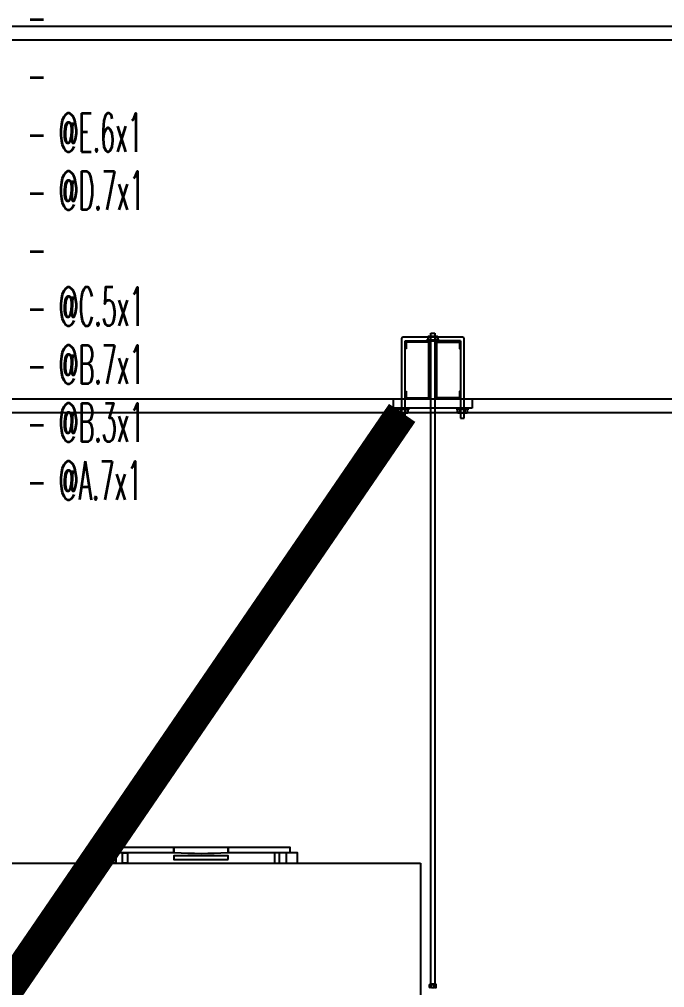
# Model space of a CAD drawing. Header units: millimetres. Extents: x -32710 to 654186, y -254124 to 420220.
# Drawn here: x 241130 to 242800, y 391238 to 393743 of the extents above; entities that cross this region are included whole.
import ezdxf
from ezdxf.enums import TextEntityAlignment as Align
from ezdxf.xclip import XClip

# ---------------------------------------------------------------- set-up
doc = ezdxf.new("R2010")
doc.units = ezdxf.units.MM
doc.header["$LTSCALE"] = 1000
for name, color, linetype in [('FFU', 145, 'Continuous'), ('M-TXT', 3, 'Continuous'), ('TPH12-SEC-@E$0$KABE1', 252, 'Continuous'), ('TPH12-SEC-@E$0$STEEL3', 252, 'Continuous'), ('YFSHI-02(E-LINE)$0$SH-LINE-10', 10, 'Continuous'), ('YFSHI-02(E-LINE)$0$SH-LINE-130', 130, 'Continuous')]:
    doc.layers.add(name, color=color, linetype=linetype)
doc.styles.add('aa-txt', font='simplex.shx', dxfattribs={"width": 0.7, "bigfont": 'chineset.shx'})

# ---------------------------------------------------------------- blocks, each defined once
blk = doc.blocks.new('TPH12-SEC-@E')
at = {"layer": 'TPH12-SEC-@E$0$KABE1'}
blk.add_line((47000, 393725), (273000, 393725), dxfattribs=at)
at = {"layer": 'TPH12-SEC-@E$0$STEEL3', "linetype": 'Continuous'}
for p, q in [((247250, 393689), (239550, 393689)), ((239550, 392761), (247250, 392761)), ((247250, 392725), (239550, 392725))]:
    blk.add_line(p, q, dxfattribs=at)
blk = doc.blocks.new('YFSHI-02(E-LINE)')
at = {"layer": 'YFSHI-02(E-LINE)$0$SH-LINE-10'}
for p, q in [((242276.5, 392920.5), (242123.5, 392920.5)), ((242276.5, 392920.5), (242123.5, 392920.5)), ((242187.3, 392921.8), (242187.3, 392914.3)), ((242187.3, 392921.8), (242187.3, 392914.3)), ((242187.3, 392921.8), (242187.3, 392914.3)), ((242187.3, 392921.8), (242187.3, 392914.3)), ((242211.7, 392923), (242188.3, 392923)), ((242211.7, 392923), (242188.3, 392923)), ((242211.7, 392923), (242188.3, 392923)), ((242211.7, 392923), (242188.3, 392923)), ((242190.7, 392922.7), (242188.3, 392922.7)), ((242190.7, 392922.7), (242188.3, 392922.7)), ((242190.7, 392922.7), (242188.3, 392922.7)), ((242190.7, 392922.7), (242188.3, 392922.7)), ((242193.2, 392921.8), (242193.2, 392914.3)), ((242193.2, 392921.8), (242193.2, 392914.3)), ((242193.2, 392921.8), (242193.2, 392914.3)), ((242193.2, 392921.8), (242193.2, 392914.3)), ((242195.2, 391247), (242195.2, 392931)), ((242195.2, 392931), (242204.8, 392931)), ((242195.2, 391247), (242195.2, 392931)), ((242195.2, 392931), (242204.8, 392931)), ((242203.5, 392922.7), (242196.5, 392922.7)), ((242203.5, 392922.7), (242196.5, 392922.7)), ((242203.5, 392922.7), (242196.5, 392922.7)), ((242203.5, 392922.7), (242196.5, 392922.7)), ((242204.8, 392931), (242204.8, 391247)), ((242204.8, 392931), (242204.8, 391247)), ((242206.8, 392921.8), (242206.8, 392914.3)), ((242206.8, 392921.8), (242206.8, 392914.3)), ((242206.8, 392921.8), (242206.8, 392914.3)), ((242206.8, 392921.8), (242206.8, 392914.3)), ((242209.3, 392922.7), (242211.7, 392922.7)), ((242209.3, 392922.7), (242211.7, 392922.7)), ((242209.3, 392922.7), (242211.7, 392922.7)), ((242209.3, 392922.7), (242211.7, 392922.7)), ((242212.7, 392921.8), (242212.7, 392914.3)), ((242212.7, 392921.8), (242212.7, 392914.3)), ((242212.7, 392921.8), (242212.7, 392914.3)), ((242212.7, 392921.8), (242212.7, 392914.3)), ((242118.5, 392915.5), (242118.5, 392711.3)), ((242118.5, 392915.5), (242118.5, 392711.3)), ((242128, 392711.3), (242128, 392911)), ((242128, 392911), (242272, 392911)), ((242128, 392711.3), (242128, 392911)), ((242128, 392911), (242272, 392911)), ((242216.5, 392913.1), (242183.5, 392913.1)), ((242183.5, 392911), (242183.5, 392913.1)), ((242216.5, 392913.1), (242183.5, 392913.1)), ((242183.5, 392911), (242183.5, 392913.1)), ((242216.5, 392911), (242183.5, 392911)), ((242216.5, 392911), (242183.5, 392911)), ((242190.7, 392913.4), (242188.3, 392913.4)), ((242190.7, 392913.4), (242188.3, 392913.4)), ((242190.7, 392913.4), (242188.3, 392913.4)), ((242190.7, 392913.4), (242188.3, 392913.4)), ((242211.7, 392913.1), (242188.3, 392913.1)), ((242211.7, 392913.1), (242188.3, 392913.1)), ((242203.5, 392913.4), (242196.5, 392913.4)), ((242203.5, 392913.4), (242196.5, 392913.4)), ((242203.5, 392913.4), (242196.5, 392913.4)), ((242203.5, 392913.4), (242196.5, 392913.4)), ((242209.3, 392913.4), (242211.7, 392913.4)), ((242209.3, 392913.4), (242211.7, 392913.4)), ((242209.3, 392913.4), (242211.7, 392913.4)), ((242209.3, 392913.4), (242211.7, 392913.4)), ((242216.5, 392911), (242216.5, 392913.1)), ((242216.5, 392911), (242216.5, 392913.1)), ((242272, 392911), (242272, 392711.3)), ((242272, 392911), (242272, 392711.3)), ((242281.5, 392737.3), (242281.5, 392915.5)), ((242281.5, 392737.3), (242281.5, 392915.5)), ((242098.2, 392761), (242301.8, 392761)), ((242098.2, 392737.3), (242098.2, 392761)), ((242098.2, 392761), (242301.8, 392761)), ((242098.2, 392737.3), (242098.2, 392761)), ((242301.8, 392761), (242301.8, 392737.3)), ((242301.8, 392761), (242301.8, 392737.3)), ((242301.8, 392737.3), (242098.2, 392737.3)), ((242301.8, 392737.3), (242098.2, 392737.3)), ((242106.7, 392737.3), (242139.8, 392737.3)), ((242106.7, 392737.3), (242106.7, 392735.2)), ((242106.7, 392737.3), (242139.8, 392737.3)), ((242106.7, 392737.3), (242106.7, 392735.2)), ((242106.7, 392735.2), (242139.8, 392735.2)), ((242106.7, 392735.2), (242139.8, 392735.2)), ((242110.6, 392726.5), (242110.6, 392734)), ((242110.6, 392726.5), (242110.6, 392734)), ((242110.6, 392726.5), (242110.6, 392734)), ((242110.6, 392726.5), (242110.6, 392734)), ((242111.5, 392735.2), (242135, 392735.2)), ((242111.5, 392735.2), (242135, 392735.2)), ((242111.5, 392725.3), (242135, 392725.3)), ((242111.5, 392725.3), (242135, 392725.3)), ((242111.5, 392725.3), (242135, 392725.3)), ((242111.5, 392725.3), (242135, 392725.3)), ((242114, 392734.9), (242111.6, 392734.9)), ((242114, 392734.9), (242111.6, 392734.9)), ((242114, 392734.9), (242111.6, 392734.9)), ((242114, 392734.9), (242111.6, 392734.9)), ((242114, 392725.7), (242111.6, 392725.7)), ((242114, 392725.7), (242111.6, 392725.7)), ((242114, 392725.7), (242111.6, 392725.7)), ((242114, 392725.7), (242111.6, 392725.7)), ((242116.4, 392726.5), (242116.4, 392734)), ((242116.4, 392726.5), (242116.4, 392734)), ((242116.4, 392726.5), (242116.4, 392734)), ((242116.4, 392726.5), (242116.4, 392734)), ((242119.7, 392734.9), (242126.8, 392734.9)), ((242119.7, 392734.9), (242126.8, 392734.9)), ((242119.7, 392734.9), (242126.8, 392734.9)), ((242119.7, 392734.9), (242126.8, 392734.9)), ((242119.7, 392725.7), (242126.8, 392725.7)), ((242119.7, 392725.7), (242126.8, 392725.7)), ((242119.7, 392725.7), (242126.8, 392725.7)), ((242119.7, 392725.7), (242126.8, 392725.7)), ((242130, 392726.5), (242130, 392734)), ((242130, 392726.5), (242130, 392734)), ((242130, 392726.5), (242130, 392734)), ((242130, 392726.5), (242130, 392734)), ((242132.5, 392734.9), (242134.9, 392734.9)), ((242132.5, 392734.9), (242134.9, 392734.9)), ((242132.5, 392734.9), (242134.9, 392734.9)), ((242132.5, 392734.9), (242134.9, 392734.9)), ((242132.5, 392725.7), (242134.9, 392725.7)), ((242132.5, 392725.7), (242134.9, 392725.7)), ((242132.5, 392725.7), (242134.9, 392725.7)), ((242132.5, 392725.7), (242134.9, 392725.7)), ((242135.9, 392726.5), (242135.9, 392734)), ((242135.9, 392726.5), (242135.9, 392734)), ((242135.9, 392726.5), (242135.9, 392734)), ((242135.9, 392726.5), (242135.9, 392734)), ((242139.8, 392737.3), (242139.8, 392735.2)), ((242139.8, 392737.3), (242139.8, 392735.2)), ((242260.2, 392737.3), (242293.3, 392737.3)), ((242260.2, 392737.3), (242260.2, 392735.2)), ((242260.2, 392737.3), (242293.3, 392737.3)), ((242260.2, 392737.3), (242260.2, 392735.2)), ((242260.2, 392735.2), (242293.3, 392735.2)), ((242260.2, 392735.2), (242293.3, 392735.2)), ((242264.1, 392726.5), (242264.1, 392734)), ((242264.1, 392726.5), (242264.1, 392734)), ((242264.1, 392726.5), (242264.1, 392734)), ((242264.1, 392726.5), (242264.1, 392734)), ((242265, 392735.2), (242288.5, 392735.2)), ((242265, 392735.2), (242288.5, 392735.2)), ((242265, 392725.3), (242288.5, 392725.3)), ((242265, 392725.3), (242288.5, 392725.3)), ((242265, 392725.3), (242288.5, 392725.3)), ((242265, 392725.3), (242288.5, 392725.3)), ((242267.5, 392734.9), (242265.1, 392734.9)), ((242267.5, 392734.9), (242265.1, 392734.9)), ((242267.5, 392734.9), (242265.1, 392734.9)), ((242267.5, 392734.9), (242265.1, 392734.9)), ((242267.5, 392725.7), (242265.1, 392725.7)), ((242267.5, 392725.7), (242265.1, 392725.7)), ((242267.5, 392725.7), (242265.1, 392725.7)), ((242267.5, 392725.7), (242265.1, 392725.7)), ((242270, 392726.5), (242270, 392734)), ((242270, 392726.5), (242270, 392734)), ((242270, 392726.5), (242270, 392734)), ((242270, 392726.5), (242270, 392734)), ((242273.2, 392734.9), (242280.3, 392734.9)), ((242273.2, 392734.9), (242280.3, 392734.9)), ((242273.2, 392734.9), (242280.3, 392734.9)), ((242273.2, 392734.9), (242280.3, 392734.9)), ((242273.2, 392725.7), (242280.3, 392725.7)), ((242273.2, 392725.7), (242280.3, 392725.7)), ((242273.2, 392725.7), (242280.3, 392725.7)), ((242273.2, 392725.7), (242280.3, 392725.7)), ((242281.5, 392711.3), (242281.5, 392737.3)), ((242281.5, 392711.3), (242281.5, 392737.3)), ((242283.6, 392726.5), (242283.6, 392734)), ((242283.6, 392726.5), (242283.6, 392734)), ((242283.6, 392726.5), (242283.6, 392734)), ((242283.6, 392726.5), (242283.6, 392734)), ((242286, 392734.9), (242288.4, 392734.9)), ((242286, 392734.9), (242288.4, 392734.9)), ((242286, 392734.9), (242288.4, 392734.9)), ((242286, 392734.9), (242288.4, 392734.9)), ((242286, 392725.7), (242288.4, 392725.7)), ((242286, 392725.7), (242288.4, 392725.7)), ((242286, 392725.7), (242288.4, 392725.7)), ((242286, 392725.7), (242288.4, 392725.7)), ((242289.4, 392726.5), (242289.4, 392734)), ((242289.4, 392726.5), (242289.4, 392734)), ((242289.4, 392726.5), (242289.4, 392734)), ((242289.4, 392726.5), (242289.4, 392734)), ((242293.3, 392737.3), (242293.3, 392735.2)), ((242293.3, 392737.3), (242293.3, 392735.2)), ((242118.5, 392711.3), (242128, 392711.3)), ((242118.5, 392711.3), (242128, 392711.3)), ((242272, 392711.3), (242281.5, 392711.3)), ((242272, 392711.3), (242281.5, 392711.3)), ((242191.5, 391239.3), (242191.5, 391246.1)), ((242191.5, 391239.3), (242191.5, 391246.1)), ((242191.5, 391239.3), (242191.5, 391246.1)), ((242191.5, 391239.3), (242191.5, 391246.1)), ((242192.1, 391247), (242207.9, 391247)), ((242192.1, 391247), (242207.9, 391247)), ((242192.1, 391247), (242207.9, 391247)), ((242192.1, 391247), (242207.9, 391247)), ((242194.5, 391246.7), (242192.2, 391246.7)), ((242194.5, 391246.7), (242192.2, 391246.7)), ((242194.5, 391246.7), (242192.2, 391246.7)), ((242194.5, 391246.7), (242192.2, 391246.7)), ((242194.5, 391238.7), (242192.2, 391238.7)), ((242194.5, 391238.7), (242192.2, 391238.7)), ((242194.5, 391238.7), (242192.2, 391238.7)), ((242194.5, 391238.7), (242192.2, 391238.7)), ((242204.8, 391247), (242195.2, 391247)), ((242204.8, 391247), (242195.2, 391247)), ((242196.2, 391239.3), (242196.2, 391246.1)), ((242196.2, 391239.3), (242196.2, 391246.1)), ((242196.2, 391239.3), (242196.2, 391246.1)), ((242196.2, 391239.3), (242196.2, 391246.1)), ((242198.5, 391246.7), (242201.5, 391246.7)), ((242198.5, 391246.7), (242201.5, 391246.7)), ((242198.5, 391238.7), (242201.5, 391238.7)), ((242198.5, 391238.7), (242201.5, 391238.7)), ((242198.5, 391238.7), (242201.5, 391238.7)), ((242198.5, 391238.7), (242201.5, 391238.7)), ((242203.8, 391239.3), (242203.8, 391246.1)), ((242203.8, 391239.3), (242203.8, 391246.1)), ((242203.8, 391239.3), (242203.8, 391246.1)), ((242203.8, 391239.3), (242203.8, 391246.1)), ((242205.5, 391246.7), (242207.8, 391246.7)), ((242205.5, 391246.7), (242207.8, 391246.7)), ((242205.5, 391246.7), (242207.8, 391246.7)), ((242205.5, 391246.7), (242207.8, 391246.7)), ((242205.5, 391238.7), (242207.8, 391238.7)), ((242205.5, 391238.7), (242207.8, 391238.7)), ((242205.5, 391238.7), (242207.8, 391238.7)), ((242205.5, 391238.7), (242207.8, 391238.7)), ((242208.5, 391239.3), (242208.5, 391246.1)), ((242208.5, 391239.3), (242208.5, 391246.1)), ((242208.5, 391239.3), (242208.5, 391246.1)), ((242208.5, 391239.3), (242208.5, 391246.1))]:
    blk.add_line(p, q, dxfattribs=at)
for centre, radius, start, end in [((242123.5, 392915.5), 5, 90, 180), ((242123.5, 392915.5), 5, 90, 180), ((242189.3, 392921.2), 2.1, 120.5681, 163.207), ((242189.3, 392921.2), 2.1, 120.5681, 163.207), ((242189.3, 392921.2), 2.1, 120.5681, 163.207), ((242189.3, 392921.2), 2.1, 120.5681, 163.207), ((242189.1, 392920.8), 2.02, 111.8965, 149.5654), ((242189.1, 392920.8), 2.02, 111.8965, 149.5654), ((242189.1, 392920.8), 2.02, 111.8965, 149.5654), ((242189.1, 392920.8), 2.02, 111.8965, 149.5654), ((242189.3, 392914.6), 8.18, 61.7885, 80.1123), ((242189.3, 392914.6), 8.18, 61.7885, 80.1123), ((242189.3, 392914.6), 8.18, 61.7885, 80.1123), ((242189.3, 392914.6), 8.18, 61.7885, 80.1123), ((242197.2, 392913.2), 9.43, 94.1532, 114.8761), ((242197.2, 392913.2), 9.43, 94.1532, 114.8761), ((242197.2, 392913.2), 9.43, 94.1532, 114.8761), ((242197.2, 392913.2), 9.43, 94.1532, 114.8761), ((242202.8, 392913.2), 9.43, 65.1239, 85.8468), ((242202.8, 392913.2), 9.43, 65.1239, 85.8468), ((242202.8, 392913.2), 9.43, 65.1239, 85.8468), ((242202.8, 392913.2), 9.43, 65.1239, 85.8468), ((242210.7, 392914.6), 8.18, 99.8877, 118.2115), ((242210.7, 392914.6), 8.18, 99.8877, 118.2115), ((242210.7, 392914.6), 8.18, 99.8877, 118.2115), ((242210.7, 392914.6), 8.18, 99.8877, 118.2115), ((242210.7, 392921.2), 2.1, 16.793, 59.4319), ((242210.7, 392921.2), 2.1, 16.793, 59.4319), ((242210.7, 392921.2), 2.1, 16.793, 59.4319), ((242210.7, 392921.2), 2.1, 16.793, 59.4319), ((242210.9, 392920.8), 2.02, 30.4346, 68.1035), ((242210.9, 392920.8), 2.02, 30.4346, 68.1035), ((242210.9, 392920.8), 2.02, 30.4346, 68.1035), ((242210.9, 392920.8), 2.02, 30.4346, 68.1035), ((242276.5, 392915.5), 5, 0, 90), ((242276.5, 392915.5), 5, 0, 90), ((242189.1, 392915.3), 2.02, 210.4346, 248.1035), ((242189.1, 392915.3), 2.02, 210.4346, 248.1035), ((242189.3, 392914.9), 2.1, 196.793, 239.4319), ((242189.3, 392914.9), 2.1, 196.793, 239.4319), ((242189.1, 392915.3), 2.02, 210.4346, 248.1035), ((242189.1, 392915.3), 2.02, 210.4346, 248.1035), ((242189.3, 392914.9), 2.1, 196.793, 239.4319), ((242189.3, 392914.9), 2.1, 196.793, 239.4319), ((242189.3, 392921.5), 8.18, 279.8877, 298.2115), ((242189.3, 392921.5), 8.18, 279.8877, 298.2115), ((242189.3, 392921.5), 8.18, 279.8877, 298.2115), ((242189.3, 392921.5), 8.18, 279.8877, 298.2115), ((242197.2, 392922.8), 9.43, 245.1239, 265.8468), ((242197.2, 392922.8), 9.43, 245.1239, 265.8468), ((242197.2, 392922.8), 9.43, 245.1239, 265.8468), ((242197.2, 392922.8), 9.43, 245.1239, 265.8468), ((242202.8, 392922.8), 9.43, 274.1532, 294.8761), ((242202.8, 392922.8), 9.43, 274.1532, 294.8761), ((242202.8, 392922.8), 9.43, 274.1532, 294.8761), ((242202.8, 392922.8), 9.43, 274.1532, 294.8761), ((242210.7, 392921.5), 8.18, 241.7885, 260.1123), ((242210.7, 392921.5), 8.18, 241.7885, 260.1123), ((242210.7, 392921.5), 8.18, 241.7885, 260.1123), ((242210.7, 392921.5), 8.18, 241.7885, 260.1123), ((242210.7, 392914.9), 2.1, 300.5681, 343.207), ((242210.9, 392915.3), 2.02, 291.8965, 329.5654), ((242210.9, 392915.3), 2.02, 291.8965, 329.5654), ((242210.7, 392914.9), 2.1, 300.5681, 343.207), ((242210.7, 392914.9), 2.1, 300.5681, 343.207), ((242210.9, 392915.3), 2.02, 291.8965, 329.5654), ((242210.9, 392915.3), 2.02, 291.8965, 329.5654), ((242210.7, 392914.9), 2.1, 300.5681, 343.207), ((242112.6, 392733.4), 2.1, 120.5681, 163.207), ((242112.6, 392733.4), 2.1, 120.5681, 163.207), ((242112.6, 392733.4), 2.1, 120.5681, 163.207), ((242112.6, 392733.4), 2.1, 120.5681, 163.207), ((242112.3, 392733), 2.02, 111.8965, 149.5654), ((242112.3, 392733), 2.02, 111.8965, 149.5654), ((242112.3, 392733), 2.02, 111.8965, 149.5654), ((242112.3, 392733), 2.02, 111.8965, 149.5654), ((242112.3, 392727.5), 2.02, 210.4346, 248.1035), ((242112.6, 392727.1), 2.1, 196.793, 239.4319), ((242112.6, 392727.1), 2.1, 196.793, 239.4319), ((242112.3, 392727.5), 2.02, 210.4346, 248.1035), ((242112.3, 392727.5), 2.02, 210.4346, 248.1035), ((242112.6, 392727.1), 2.1, 196.793, 239.4319), ((242112.6, 392727.1), 2.1, 196.793, 239.4319), ((242112.3, 392727.5), 2.02, 210.4346, 248.1035), ((242112.6, 392726.8), 8.18, 61.7885, 80.1123), ((242112.6, 392726.8), 8.18, 61.7885, 80.1123), ((242112.6, 392726.8), 8.18, 61.7885, 80.1123), ((242112.6, 392726.8), 8.18, 61.7885, 80.1123), ((242112.6, 392733.7), 8.18, 279.8877, 298.2115), ((242112.6, 392733.7), 8.18, 279.8877, 298.2115), ((242112.6, 392733.7), 8.18, 279.8877, 298.2115), ((242112.6, 392733.7), 8.18, 279.8877, 298.2115), ((242120.4, 392725.5), 9.43, 94.1532, 114.8761), ((242120.4, 392725.5), 9.43, 94.1532, 114.8761), ((242120.4, 392725.5), 9.43, 94.1532, 114.8761), ((242120.4, 392725.5), 9.43, 94.1532, 114.8761), ((242120.4, 392735.1), 9.43, 245.1239, 265.8468), ((242120.4, 392735.1), 9.43, 245.1239, 265.8468), ((242120.4, 392735.1), 9.43, 245.1239, 265.8468), ((242120.4, 392735.1), 9.43, 245.1239, 265.8468), ((242126.1, 392725.5), 9.43, 65.1239, 85.8468), ((242126.1, 392725.5), 9.43, 65.1239, 85.8468), ((242126.1, 392725.5), 9.43, 65.1239, 85.8468), ((242126.1, 392725.5), 9.43, 65.1239, 85.8468), ((242126.1, 392735.1), 9.43, 274.1532, 294.8761), ((242126.1, 392735.1), 9.43, 274.1532, 294.8761), ((242126.1, 392735.1), 9.43, 274.1532, 294.8761), ((242126.1, 392735.1), 9.43, 274.1532, 294.8761), ((242133.9, 392726.8), 8.18, 99.8877, 118.2115), ((242133.9, 392726.8), 8.18, 99.8877, 118.2115), ((242133.9, 392726.8), 8.18, 99.8877, 118.2115), ((242133.9, 392726.8), 8.18, 99.8877, 118.2115), ((242133.9, 392733.7), 8.18, 241.7885, 260.1123), ((242133.9, 392733.7), 8.18, 241.7885, 260.1123), ((242133.9, 392733.7), 8.18, 241.7885, 260.1123), ((242133.9, 392733.7), 8.18, 241.7885, 260.1123), ((242134.2, 392733), 2.02, 30.4346, 68.1035), ((242134.2, 392733), 2.02, 30.4346, 68.1035), ((242134.2, 392733), 2.02, 30.4346, 68.1035), ((242134.2, 392733), 2.02, 30.4346, 68.1035), ((242134.2, 392727.5), 2.02, 291.8965, 329.5654), ((242134.2, 392727.5), 2.02, 291.8965, 329.5654), ((242134.2, 392727.5), 2.02, 291.8965, 329.5654), ((242134.2, 392727.5), 2.02, 291.8965, 329.5654), ((242133.9, 392733.4), 2.1, 16.793, 59.4319), ((242133.9, 392733.4), 2.1, 16.793, 59.4319), ((242133.9, 392733.4), 2.1, 16.793, 59.4319), ((242133.9, 392733.4), 2.1, 16.793, 59.4319), ((242133.9, 392727.1), 2.1, 300.5681, 343.207), ((242133.9, 392727.1), 2.1, 300.5681, 343.207), ((242133.9, 392727.1), 2.1, 300.5681, 343.207), ((242133.9, 392727.1), 2.1, 300.5681, 343.207), ((242266.1, 392733.4), 2.1, 120.5681, 163.207), ((242266.1, 392733.4), 2.1, 120.5681, 163.207), ((242266.1, 392733.4), 2.1, 120.5681, 163.207), ((242266.1, 392733.4), 2.1, 120.5681, 163.207), ((242265.8, 392733), 2.02, 111.8965, 149.5654), ((242265.8, 392733), 2.02, 111.8965, 149.5654), ((242265.8, 392733), 2.02, 111.8965, 149.5654), ((242265.8, 392733), 2.02, 111.8965, 149.5654), ((242265.8, 392727.5), 2.02, 210.4346, 248.1035), ((242266.1, 392727.1), 2.1, 196.793, 239.4319), ((242266.1, 392727.1), 2.1, 196.793, 239.4319), ((242265.8, 392727.5), 2.02, 210.4346, 248.1035), ((242265.8, 392727.5), 2.02, 210.4346, 248.1035), ((242266.1, 392727.1), 2.1, 196.793, 239.4319), ((242266.1, 392727.1), 2.1, 196.793, 239.4319), ((242265.8, 392727.5), 2.02, 210.4346, 248.1035), ((242266.1, 392726.8), 8.18, 61.7885, 80.1123), ((242266.1, 392726.8), 8.18, 61.7885, 80.1123), ((242266.1, 392726.8), 8.18, 61.7885, 80.1123), ((242266.1, 392726.8), 8.18, 61.7885, 80.1123), ((242266.1, 392733.7), 8.18, 279.8877, 298.2115), ((242266.1, 392733.7), 8.18, 279.8877, 298.2115), ((242266.1, 392733.7), 8.18, 279.8877, 298.2115), ((242266.1, 392733.7), 8.18, 279.8877, 298.2115), ((242273.9, 392725.5), 9.43, 94.1532, 114.8761), ((242273.9, 392725.5), 9.43, 94.1532, 114.8761), ((242273.9, 392725.5), 9.43, 94.1532, 114.8761), ((242273.9, 392725.5), 9.43, 94.1532, 114.8761), ((242273.9, 392735.1), 9.43, 245.1239, 265.8468), ((242273.9, 392735.1), 9.43, 245.1239, 265.8468), ((242273.9, 392735.1), 9.43, 245.1239, 265.8468), ((242273.9, 392735.1), 9.43, 245.1239, 265.8468), ((242279.6, 392725.5), 9.43, 65.1239, 85.8468), ((242279.6, 392725.5), 9.43, 65.1239, 85.8468), ((242279.6, 392725.5), 9.43, 65.1239, 85.8468), ((242279.6, 392725.5), 9.43, 65.1239, 85.8468), ((242279.6, 392735.1), 9.43, 274.1532, 294.8761), ((242279.6, 392735.1), 9.43, 274.1532, 294.8761), ((242279.6, 392735.1), 9.43, 274.1532, 294.8761), ((242279.6, 392735.1), 9.43, 274.1532, 294.8761), ((242287.4, 392726.8), 8.18, 99.8877, 118.2115), ((242287.4, 392726.8), 8.18, 99.8877, 118.2115), ((242287.4, 392726.8), 8.18, 99.8877, 118.2115), ((242287.4, 392726.8), 8.18, 99.8877, 118.2115), ((242287.4, 392733.7), 8.18, 241.7885, 260.1123), ((242287.4, 392733.7), 8.18, 241.7885, 260.1123), ((242287.4, 392733.7), 8.18, 241.7885, 260.1123), ((242287.4, 392733.7), 8.18, 241.7885, 260.1123), ((242287.7, 392733), 2.02, 30.4346, 68.1035), ((242287.7, 392733), 2.02, 30.4346, 68.1035), ((242287.7, 392733), 2.02, 30.4346, 68.1035), ((242287.7, 392733), 2.02, 30.4346, 68.1035), ((242287.7, 392727.5), 2.02, 291.8965, 329.5654), ((242287.7, 392727.5), 2.02, 291.8965, 329.5654), ((242287.7, 392727.5), 2.02, 291.8965, 329.5654), ((242287.7, 392727.5), 2.02, 291.8965, 329.5654), ((242287.4, 392733.4), 2.1, 16.793, 59.4319), ((242287.4, 392733.4), 2.1, 16.793, 59.4319), ((242287.4, 392733.4), 2.1, 16.793, 59.4319), ((242287.4, 392733.4), 2.1, 16.793, 59.4319), ((242287.4, 392727.1), 2.1, 300.5681, 343.207), ((242287.4, 392727.1), 2.1, 300.5681, 343.207), ((242287.4, 392727.1), 2.1, 300.5681, 343.207), ((242287.4, 392727.1), 2.1, 300.5681, 343.207), ((242192.9, 391245.7), 1.46, 120.5681, 163.207), ((242192.9, 391245.7), 1.46, 120.5681, 163.207), ((242192.9, 391245.7), 1.46, 120.5681, 163.207), ((242192.9, 391245.7), 1.46, 120.5681, 163.207), ((242192.7, 391245.4), 1.4, 111.8965, 149.5654), ((242192.7, 391245.4), 1.4, 111.8965, 149.5654), ((242192.7, 391245.4), 1.4, 111.8965, 149.5654), ((242192.7, 391245.4), 1.4, 111.8965, 149.5654), ((242192.9, 391239.7), 1.46, 196.793, 239.4319), ((242192.7, 391240), 1.4, 210.4346, 248.1035), ((242192.7, 391240), 1.4, 210.4346, 248.1035), ((242192.9, 391239.7), 1.46, 196.793, 239.4319), ((242192.9, 391239.7), 1.46, 196.793, 239.4319), ((242192.7, 391240), 1.4, 210.4346, 248.1035), ((242192.7, 391240), 1.4, 210.4346, 248.1035), ((242192.9, 391239.7), 1.46, 196.793, 239.4319), ((242193.6, 391241.1), 5.67, 61.7885, 80.1123), ((242193.6, 391241.1), 5.67, 61.7885, 80.1123), ((242193.6, 391241.1), 5.67, 61.7885, 80.1123), ((242193.6, 391241.1), 5.67, 61.7885, 80.1123), ((242193.6, 391244.3), 5.67, 279.8877, 298.2115), ((242193.6, 391244.3), 5.67, 279.8877, 298.2115), ((242193.6, 391244.3), 5.67, 279.8877, 298.2115), ((242193.6, 391244.3), 5.67, 279.8877, 298.2115), ((242199, 391240.2), 6.54, 94.1532, 114.8761), ((242199, 391240.2), 6.54, 94.1532, 114.8761), ((242199, 391240.2), 6.54, 94.1532, 114.8761), ((242199, 391240.2), 6.54, 94.1532, 114.8761), ((242199, 391245.2), 6.54, 245.1239, 265.8468), ((242199, 391245.2), 6.54, 245.1239, 265.8468), ((242199, 391245.2), 6.54, 245.1239, 265.8468), ((242199, 391245.2), 6.54, 245.1239, 265.8468), ((242201, 391240.2), 6.54, 65.1239, 85.8468), ((242201, 391240.2), 6.54, 65.1239, 85.8468), ((242201, 391240.2), 6.54, 65.1239, 85.8468), ((242201, 391240.2), 6.54, 65.1239, 85.8468), ((242201, 391245.2), 6.54, 274.1532, 294.8761), ((242201, 391245.2), 6.54, 274.1532, 294.8761), ((242201, 391245.2), 6.54, 274.1532, 294.8761), ((242201, 391245.2), 6.54, 274.1532, 294.8761), ((242206.4, 391241.1), 5.67, 99.8877, 118.2115), ((242206.4, 391241.1), 5.67, 99.8877, 118.2115), ((242206.4, 391241.1), 5.67, 99.8877, 118.2115), ((242206.4, 391241.1), 5.67, 99.8877, 118.2115), ((242206.4, 391244.3), 5.67, 241.7885, 260.1123), ((242206.4, 391244.3), 5.67, 241.7885, 260.1123), ((242206.4, 391244.3), 5.67, 241.7885, 260.1123), ((242206.4, 391244.3), 5.67, 241.7885, 260.1123), ((242207.3, 391245.4), 1.4, 30.4346, 68.1035), ((242207.3, 391245.4), 1.4, 30.4346, 68.1035), ((242207.3, 391245.4), 1.4, 30.4346, 68.1035), ((242207.3, 391245.4), 1.4, 30.4346, 68.1035), ((242207.3, 391240), 1.4, 291.8965, 329.5654), ((242207.3, 391240), 1.4, 291.8965, 329.5654), ((242207.3, 391240), 1.4, 291.8965, 329.5654), ((242207.3, 391240), 1.4, 291.8965, 329.5654), ((242207.1, 391245.7), 1.46, 16.793, 59.4319), ((242207.1, 391245.7), 1.46, 16.793, 59.4319), ((242207.1, 391245.7), 1.46, 16.793, 59.4319), ((242207.1, 391245.7), 1.46, 16.793, 59.4319), ((242207.1, 391239.7), 1.46, 300.5681, 343.207), ((242207.1, 391239.7), 1.46, 300.5681, 343.207), ((242207.1, 391239.7), 1.46, 300.5681, 343.207), ((242207.1, 391239.7), 1.46, 300.5681, 343.207)]:
    blk.add_arc(centre, radius, start, end, dxfattribs=at)
at = {"layer": 'YFSHI-02(E-LINE)$0$SH-LINE-130'}
for p, q in [((242128, 392891), (242128, 392911)), ((242128, 392911), (242193, 392911)), ((242128, 392891), (242128, 392911)), ((242128, 392911), (242193, 392911)), ((242131, 392891), (242128, 392891)), ((242131, 392891), (242128, 392891)), ((242190, 392908), (242131, 392908)), ((242131, 392908), (242131, 392891)), ((242190, 392908), (242131, 392908)), ((242131, 392908), (242131, 392891)), ((242190, 392764), (242190, 392908)), ((242190, 392764), (242190, 392908)), ((242193, 392911), (242193, 392761)), ((242193, 392911), (242193, 392761)), ((242272, 392911), (242207, 392911)), ((242207, 392911), (242207, 392761)), ((242272, 392911), (242207, 392911)), ((242207, 392911), (242207, 392761)), ((242210, 392764), (242210, 392908)), ((242210, 392908), (242269, 392908)), ((242210, 392764), (242210, 392908)), ((242210, 392908), (242269, 392908)), ((242269, 392908), (242269, 392891)), ((242269, 392908), (242269, 392891)), ((242269, 392891), (242272, 392891)), ((242269, 392891), (242272, 392891)), ((242272, 392891), (242272, 392911)), ((242272, 392891), (242272, 392911)), ((242128, 392761), (242128, 392781)), ((242128, 392781), (242131, 392781)), ((242128, 392761), (242128, 392781)), ((242128, 392781), (242131, 392781)), ((242131, 392781), (242131, 392764)), ((242131, 392781), (242131, 392764)), ((242272, 392781), (242269, 392781)), ((242269, 392781), (242269, 392764)), ((242272, 392781), (242269, 392781)), ((242269, 392781), (242269, 392764)), ((242272, 392761), (242272, 392781)), ((242272, 392761), (242272, 392781)), ((242193, 392761), (242128, 392761)), ((242193, 392761), (242128, 392761)), ((242131, 392764), (242190, 392764)), ((242131, 392764), (242190, 392764)), ((242207, 392761), (242272, 392761)), ((242207, 392761), (242272, 392761)), ((242269, 392764), (242210, 392764)), ((242269, 392764), (242210, 392764))]:
    blk.add_line(p, q, dxfattribs=at)
at = {"layer": 'YFSHI-02(E-LINE)$0$SH-LINE-130', "const_width": 82.6}
blk.add_lwpolyline([(241020.7, 391118), (242120.6, 392725)], dxfattribs=at)
blk = doc.blocks.new('FFU-120x120x55')
for p, q in [((-56.8, 50.8), (-56.8, 9)), ((56.8, 50.8), (-56.8, 50.8)), ((56.8, 50.8), (56.8, 9)), ((-56.8, 9), (56.8, 9)), ((-56.5, 0), (-56.5, 9)), ((56.5, 0), (56.5, 9)), ((-56.5, 0), (56.5, 0))]:
    blk.add_line(p, q)
for points in [[(-22.03, 50.8), (-25, 50.8), (-25, 53.5), (-22.03, 53.5), (-22.03, 51.04)], [(-19, 50.8), (-20.35, 50.8), (-20.35, 53.5), (-19, 53.5), (-19, 51.04)], [(-7, 51.8), (-7, 52.7), (7, 52.7), (7, 51.8)], [(19, 50.8), (20.35, 50.8), (20.35, 53.5), (19, 53.5), (19, 50.95)], [(22.03, 50.8), (25, 50.8), (25, 53.5), (22.03, 53.5), (22.03, 50.95)]]:
    blk.add_lwpolyline(points, close=True)
for points in [[(-7, 54.87, 0.414214), (-7.13, 55), (-23, 55), (-23, 53.5), (-7.13, 53.5, 0.414214), (-7, 53.63)], [(6.87, 53.49, 0.396463), (7, 53.63), (7, 54.87, 0.414214), (6.87, 55), (-6.87, 55, 0.414214), (-7, 54.87), (-7, 53.63, 0.396539), (-6.87, 53.49, 0.029282)], [(7.13, 53.5), (23, 53.5), (23, 55), (7.13, 55, 0.414214), (7, 54.87), (7, 53.63, 0.414214)]]:
    blk.add_lwpolyline(points, format="xyb", close=True)

msp = doc.modelspace()

# ---------------------------------------------------------------- block references
msp.add_blockref('TPH12-SEC-@E', (0, 0))
ref = msp.add_blockref('YFSHI-02(E-LINE)', (0, 0))
XClip(ref).set_block_clipping_path([(193435.9728033519, 355635.7797075855), (305020.60558715, 413217.0386999981)])
at = {"layer": 'FFU', "xscale": -10, "yscale": 10, "zscale": 10}
msp.add_blockref('FFU-120x120x55', (241600, 391052), dxfattribs=at)

# ---------------------------------------------------------------- texts
at = {"layer": 'M-TXT', "style": 'aa-txt', "width": 0.45}
for s, p in [('-', (241150, 393750)), ('-', (241150, 393600)), ('- @E.6x1', (241150, 393450)), ('- @D.7x1', (241150, 393300)), ('- ', (241150, 393150)), ('- @C.5x1', (241150, 393000)), ('- @B.7x1', (241150, 392850)), ('- @B.3x1', (241150, 392700)), ('- @A.7x1', (241150, 392550))]:
    msp.add_text(s, height=100, dxfattribs=at).set_placement(p, align=Align.MIDDLE_LEFT)

doc.saveas('drawing.dxf')
